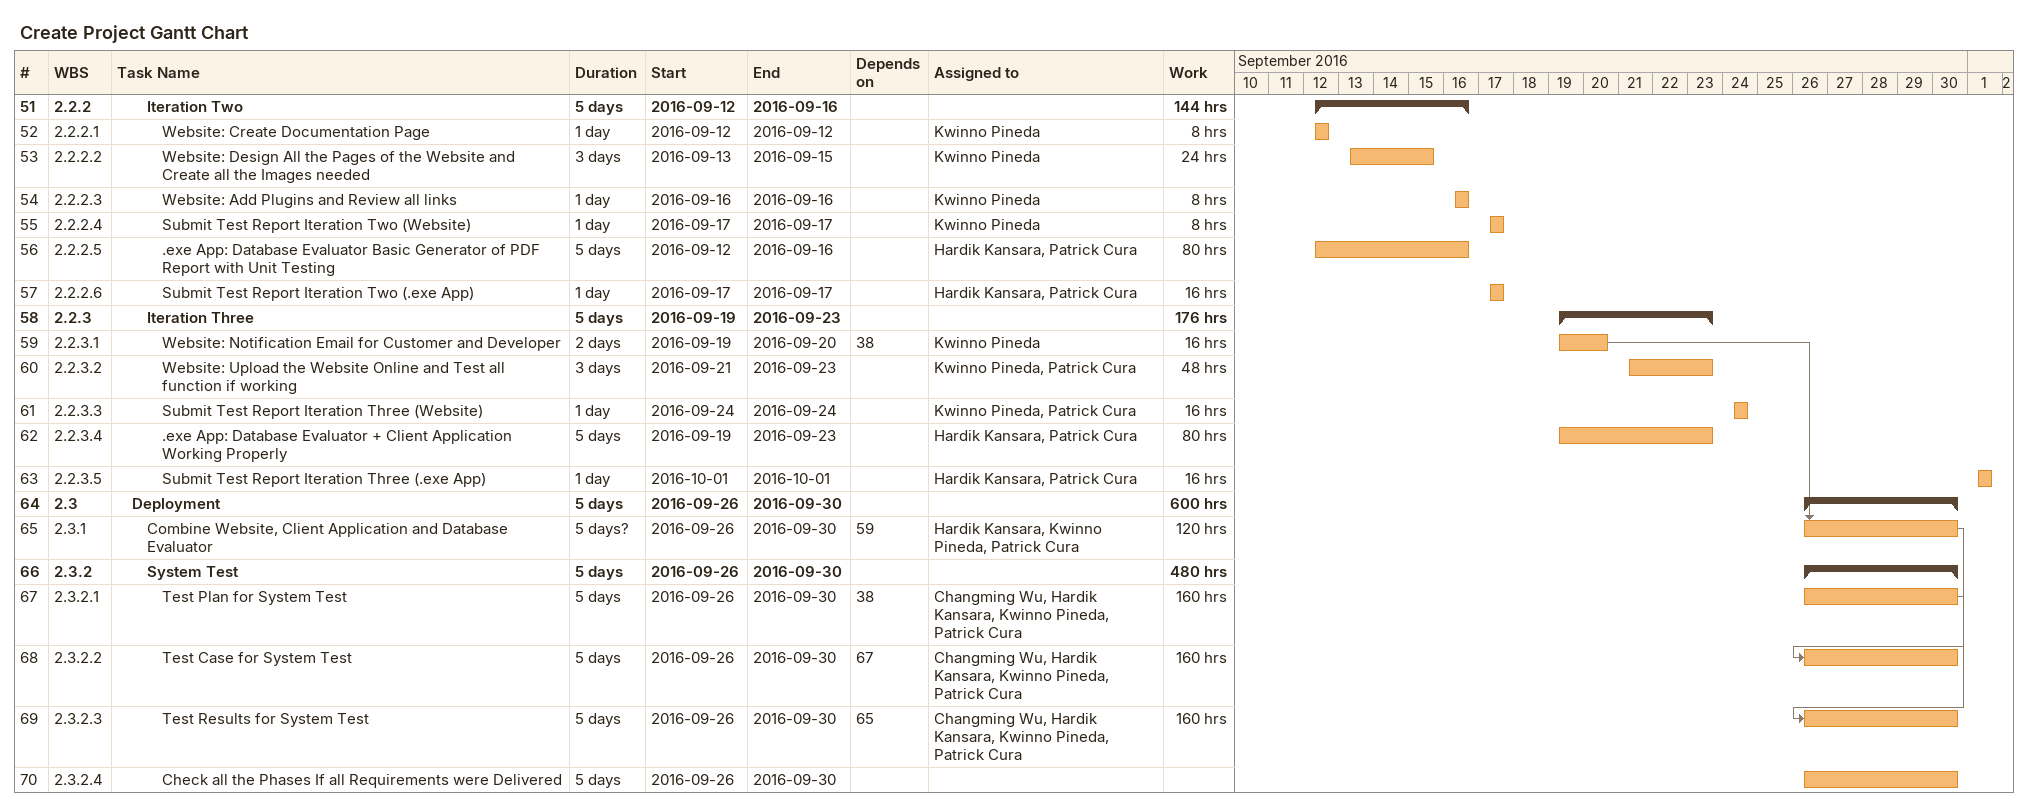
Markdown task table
Create Project Gantt Chart

| ID | WBS | Task | Duration | Start | Finish | Predecessors | Resources | Work (h) |
|---|---|---|---|---|---|---|---|---|
| 51 | 2.2.2 | **Iteration Two** | 5d | 2016-09-12 | 2016-09-16 |  |  | 144 |
| 52 | 2.2.2.1 | Website: Create Documentation Page | 1d | 2016-09-12 | 2016-09-12 |  | Kwinno Pineda | 8 |
| 53 | 2.2.2.2 | Website: Design All the Pages of the Website and Create all the Images needed | 3d | 2016-09-13 | 2016-09-15 |  | Kwinno Pineda | 24 |
| 54 | 2.2.2.3 | Website: Add Plugins and Review all links | 1d | 2016-09-16 | 2016-09-16 |  | Kwinno Pineda | 8 |
| 55 | 2.2.2.4 | Submit Test Report Iteration Two (Website) | 1d | 2016-09-17 | 2016-09-17 |  | Kwinno Pineda | 8 |
| 56 | 2.2.2.5 | .exe App: Database Evaluator Basic Generator of PDF Report with Unit Testing | 5d | 2016-09-12 | 2016-09-16 |  | Hardik Kansara, Patrick Cura | 80 |
| 57 | 2.2.2.6 | Submit Test Report Iteration Two (.exe App) | 1d | 2016-09-17 | 2016-09-17 |  | Hardik Kansara, Patrick Cura | 16 |
| 58 | 2.2.3 | **Iteration Three** | 5d | 2016-09-19 | 2016-09-23 |  |  | 176 |
| 59 | 2.2.3.1 | Website: Notification Email for Customer and Developer | 2d | 2016-09-19 | 2016-09-20 | 38 | Kwinno Pineda | 16 |
| 60 | 2.2.3.2 | Website: Upload the Website Online and Test all function if working | 3d | 2016-09-21 | 2016-09-23 |  | Kwinno Pineda, Patrick Cura | 48 |
| 61 | 2.2.3.3 | Submit Test Report Iteration Three (Website) | 1d | 2016-09-24 | 2016-09-24 |  | Kwinno Pineda, Patrick Cura | 16 |
| 62 | 2.2.3.4 | .exe App: Database Evaluator + Client Application Working Properly | 5d | 2016-09-19 | 2016-09-23 |  | Hardik Kansara, Patrick Cura | 80 |
| 63 | 2.2.3.5 | Submit Test Report Iteration Three (.exe App) | 1d | 2016-10-01 | 2016-10-01 |  | Hardik Kansara, Patrick Cura | 16 |
| 64 | 2.3 | **Deployment** | 5d | 2016-09-26 | 2016-09-30 |  |  | 600 |
| 65 | 2.3.1 | Combine Website, Client Application and Database Evaluator | 5d? | 2016-09-26 | 2016-09-30 | 59 | Hardik Kansara, Kwinno Pineda, Patrick Cura | 120 |
| 66 | 2.3.2 | **System Test** | 5d | 2016-09-26 | 2016-09-30 |  |  | 480 |
| 67 | 2.3.2.1 | Test Plan for System Test | 5d | 2016-09-26 | 2016-09-30 | 38 | Changming Wu, Hardik Kansara, Kwinno Pineda, Patrick Cura | 160 |
| 68 | 2.3.2.2 | Test Case for System Test | 5d | 2016-09-26 | 2016-09-30 | 67 | Changming Wu, Hardik Kansara, Kwinno Pineda, Patrick Cura | 160 |
| 69 | 2.3.2.3 | Test Results for System Test | 5d | 2016-09-26 | 2016-09-30 | 65 | Changming Wu, Hardik Kansara, Kwinno Pineda, Patrick Cura | 160 |
| 70 | 2.3.2.4 | Check all the Phases If all Requirements were Delivered | 5d | 2016-09-26 | 2016-09-30 |  |  |  |
